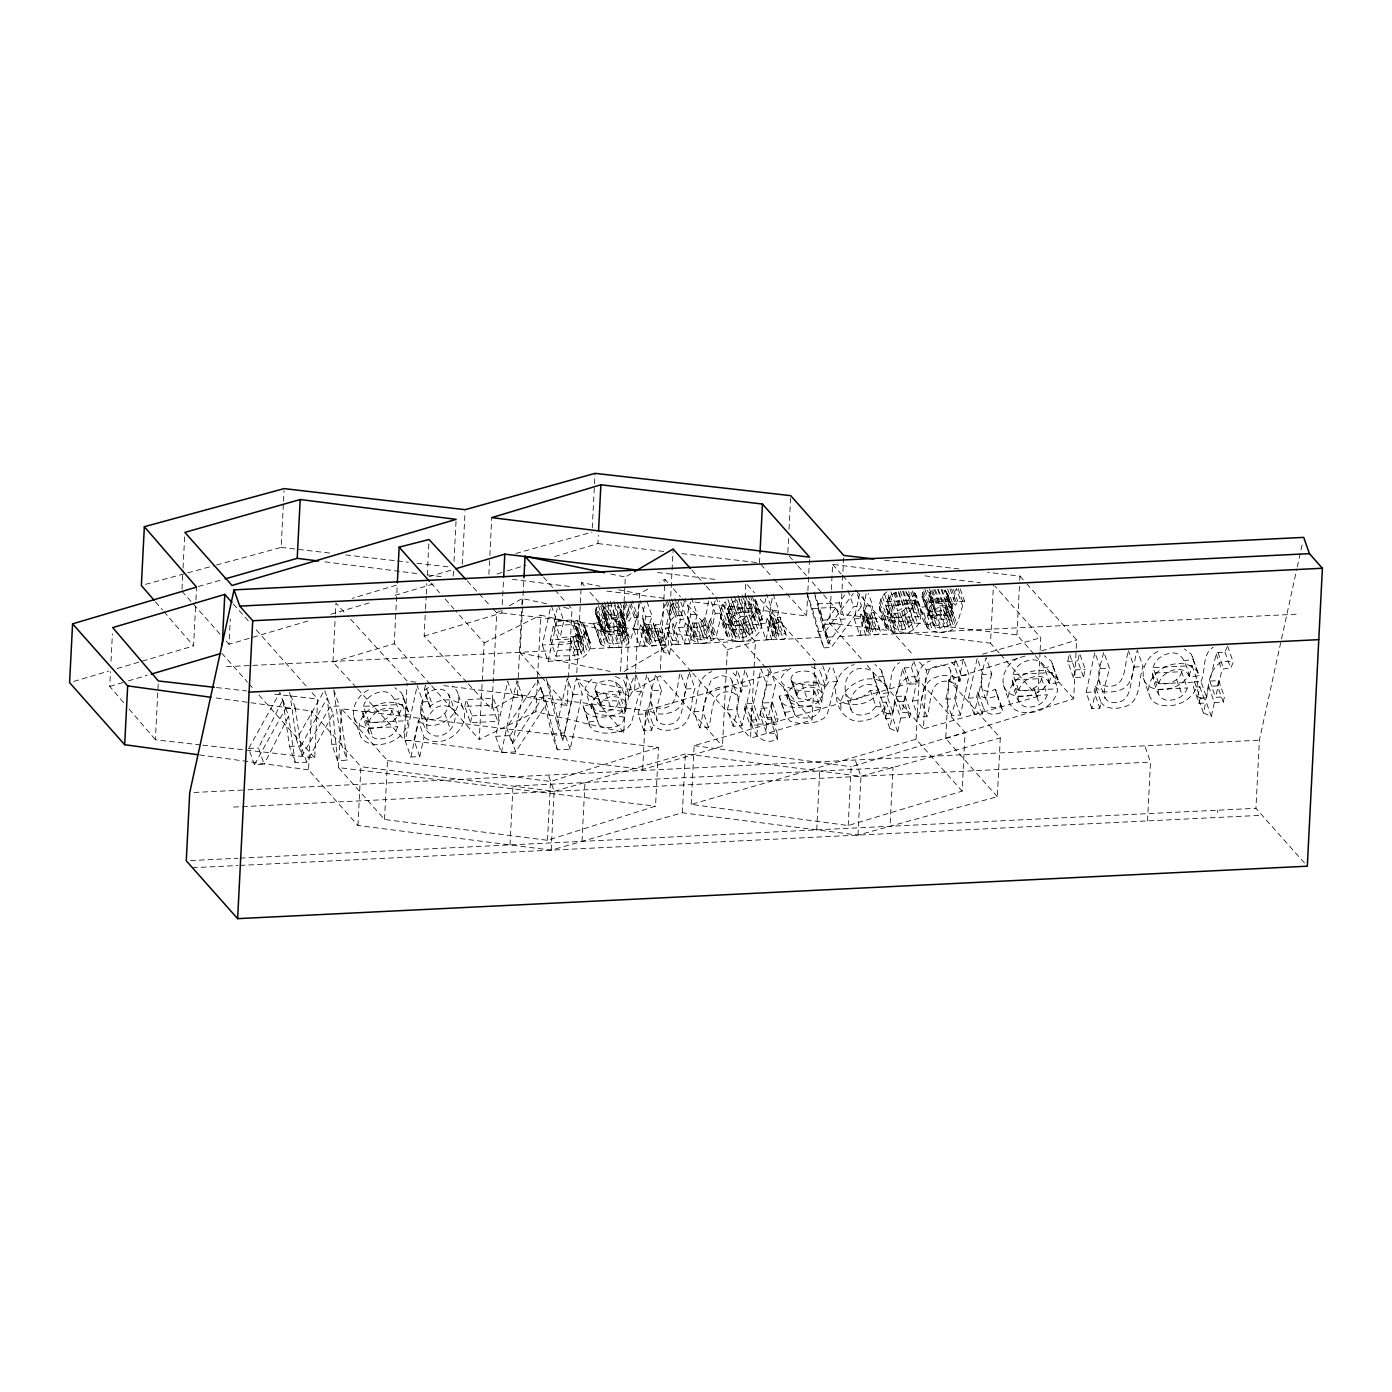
<?xml version="1.0" encoding="UTF-8"?>
<svg xmlns="http://www.w3.org/2000/svg" width="1392" height="1392" viewBox="0 0 1392 1392"><rect width="100%" height="100%" fill="white"/><g stroke="black" fill="none" stroke-linecap="round" stroke-linejoin="round"><path stroke-width="0.75" stroke-dasharray="5 3.75" d="M594.836 689.197C595.741 679.922 608.635 679.487 615.525 681.958C624.155 687.961 627.827 701.585 625.478 711.799L602.336 708.145L594.836 689.197L601.135 706.945M602.231 611.366L604.963 606.755L610.966 605.155L616.673 621.424L623.042 622.346L625.234 623.703L626.887 627.583L626.122 632.246L609.261 629.584L602.231 611.366L608.374 628.714M600.544 705.466C602.127 694.556 620.936 694.121 626.069 702.612M607.939 627.618L600.109 604.18M790.917 679.574C791.822 670.318 804.715 669.865 811.623 672.336C820.253 678.339 823.907 691.963 821.558 702.177L798.434 698.523L790.917 679.574L797.216 697.322M796.624 695.843C798.225 684.951 817.017 684.499 822.15 692.99M935.024 612.689C934.293 605.903 922.478 592.801 934.223 589.634L939.931 605.885L946.769 605.537L951.884 607.678L953.537 611.558L952.772 616.221C947.674 613.367 935.581 618.065 934.641 610.392L927.455 590.191M123.575 702.595L109.742 686.413L110.49 671.71M111.012 661.217L112.404 633.917M200.587 744.911L155.382 739.778L158.357 680.966M182.004 589.112L182.961 570.198M183.065 568.093L184.771 534.493M117.137 668.578L193.592 645.94L195.837 601.831M195.941 599.743L196.568 587.128M307.876 621.023L229.019 644.287L230.289 619.075M216.473 565.03L281.149 547.404L283.394 503.295M283.498 501.207L284.02 490.697M1025.051 656.032L948.718 679.766L1000.291 737.882L997.316 796.676L857.994 835.096L682.376 812.771L551.18 850.147L357.935 825.491L308.519 769.828L311.495 711.016L213.167 697.583M202.745 745.155L314.696 757.84L317.672 699.028L309.094 689.371M356.248 687.439L332.966 662L335.298 615.786M335.42 613.681L335.942 603.188L346.121 614.324M338.465 767.584L341.458 708.789L658.503 747.365L655.528 806.177L547.508 840.298L384.523 819.47L338.465 767.584L655.528 806.177M357.935 825.491L360.911 766.696L311.495 711.016M384.523 819.47L387.498 760.658L341.458 708.789M430.285 684.307L394.249 643.73L395.85 612.219M395.954 610.131L397.242 584.918L352.28 598.316M681.941 598.473L727.355 649.646L722.465 746.199L642.686 769.428L404.254 739.935L407.125 683.228M466.825 682.306L424.16 636.074L425.43 610.862M425.534 608.756L426.178 596.159M426.283 594.053L426.822 583.561M427.24 575.157L429.049 539.504M453.235 576.062L453.566 569.763M453.983 561.376L456.124 519.355M462.388 564.282L465.05 511.786M601.448 605.189L628.679 635.866L623.79 732.436L535.868 711.695L479.283 739.517L484.172 642.947L455.358 610.479M488.888 574.322L489.74 557.513M489.845 555.425L491.759 517.615M567.71 604.354L571.99 609.157L567.101 705.727L517.337 695.078L491.828 709.415L496.718 612.863L492.298 608.078M424.16 636.074L501.833 612.95L502.147 606.651M502.251 604.546L503.539 579.333M517.337 695.078L521.791 607.103M521.896 604.963L522.226 598.525L547.108 603.85M510.029 844.892L513.004 786.08L893.02 767.444L890.045 826.256M540.061 675.277L520.138 652.831L523.844 579.872M535.868 711.695L540.757 615.142L628.679 635.866M547.508 840.298L550.484 781.486L658.503 747.365M551.18 850.147L554.155 791.335L548.448 775.066M576.827 672.719L581.386 582.587L600.074 586.206M592.261 527.951L594.401 485.947M594.506 483.859L595.028 473.35M581.995 841.36L584.971 782.565M554.66 556.591L597.899 543.576L598.334 535.172M620.554 671.466L625.339 577.054L632.699 572.738M623.79 732.436L576.497 679.157L634.613 690.38L635.587 671.066M635.692 668.926L639.172 600.265M639.293 598.108L639.502 593.827L648.568 588.625M642.686 769.428L645.662 710.616L790.447 668.438M660.33 669.395L664.906 579.281L659.46 582.395M691.337 671.588L668.247 645.575L670.318 604.789M670.753 596.211L673.136 549.005M682.376 812.771L685.351 753.959L860.969 776.284L1000.291 737.882M691.18 804.419L694.156 745.625L919.051 680.444L965.091 732.331L962.116 791.143L848.198 825.543L691.18 804.419L916.075 739.256L962.116 791.143M765.931 667.916L742.858 641.903L745.834 583.091M814.981 663.218L812.11 719.925L750.514 738.23L755.404 641.677L719.316 601.031M759.493 562.873L760.032 552.363M787.855 552.38L788.603 537.677M789.02 529.273L790.621 497.762M694.939 602.057L806.612 615.96L807.778 592.853M807.899 590.747L809.483 559.253M816.739 829.858L819.714 771.046M861.387 658.938L829.632 623.164L831.233 591.67M831.337 589.564L832.607 564.369L888.392 571.312M1033.96 654.101L1016.943 634.926L840.785 614.237L841.951 591.13M842.073 589.025L843.656 557.531M848.198 825.543L851.173 766.731L965.091 732.331M857.994 835.096L860.969 776.284L855.262 760.032M916.075 739.256L919.051 680.444M1040.05 652.396L1037.806 696.487L923.453 728.869L926.428 670.057L919.225 661.931M997.316 796.676L945.742 738.578L948.718 679.766M999.108 652.9L990.512 643.208L993.488 584.414M1016.943 634.926L1019.605 582.413M1019.71 580.325L1019.918 576.114L987.694 572.338M1040.155 650.29L1040.798 637.693L994.932 586.015M945.742 738.578L1073.667 698.819L1076.103 650.516M1076.207 648.411L1076.642 640.007L1027.018 584.101M1147.513 820.897L1150.488 762.085L1144.781 745.816M1217.617 812.441L1217.739 810.179M1304.478 863.005L1255.932 808.317L1259.395 740.196L1296.787 569.084M606.251 633.952L601.553 630.454L595.846 614.185L595.428 610.34L596.994 606.982L606.251 633.952L625.286 636.109C624.503 644.044 614.116 644.896 608.095 642.878L600.126 622.45L593.671 623.425L601.118 644.548L606.181 647.21L614.603 647.802L653.335 645.905L660.33 643.991L653.387 623.268C640.198 630.089 641.381 611.036 645.697 604.058M601.553 630.454C599.273 616.778 620.849 614.394 629.08 621.197L631.15 617.543L637.901 617.213L632.177 600.944M935.198 618.5L929.317 615.943C929.247 607.469 916.806 597.238 925.001 589.495L935.198 618.5L951.919 620.084C951.154 628.018 940.766 628.871 934.745 626.852L922.061 594.314M745.607 703.83L751.315 720.082L759.127 719.699L753.42 703.447L745.607 703.83L744.459 709.085L752.272 708.702C746.982 724.449 757.892 748.27 777.328 739.309L777.293 733.48L766.574 733.062L760.032 714.983L761.076 708.284L771.255 707.78L776.98 724.031L766.783 724.536L761.076 708.284M550.188 609.157L542.323 645.122C555.669 643.313 582.604 648.759 585.284 629.08C583.178 615.194 563.464 621.772 554.503 620.919L557.183 608.669M542.323 645.122L548.048 661.374L575.957 659.634L582.865 657.442L587.929 653.353L590.991 645.331L584.971 626.835M626.122 632.246L620.414 615.977L620.849 609.278L617.335 606.077L623.042 622.346M952.772 616.221L947.065 599.952L947.5 593.27L943.967 590.069L949.675 606.32M659.095 639.52C643.783 646.688 648.602 623.338 652.239 616.499L646.532 600.248M727.094 636.057C722.848 625.6 715.436 611.523 725.284 601.762L731.009 618.031C709.085 645.244 759.736 650.255 761.615 624.295L755.908 608.026L727.494 609.435L733.201 625.687L761.615 624.295M769.602 614.986L773.047 618.205L779.972 617.056L785.697 633.308L780.721 634.613L775.936 632.734L769.602 614.986L772.282 597.847M775.936 632.734L775.118 628.523L778.824 610.288L773.117 594.036M863.475 610.375L866.938 613.611L873.845 612.445L879.57 628.714L874.594 630.002L869.809 628.14L863.475 610.375L866.172 593.236M869.809 628.14L868.991 623.929L872.714 605.694L868.417 593.497M886.286 628.262C880.631 617.335 874.42 600.387 887.104 591.687L892.811 607.939C864.641 633.865 917.606 645.54 920.808 616.482L915.101 600.23L886.687 601.622L892.394 617.874L920.808 616.482M420.923 705.5C420.332 716.445 423.551 736.49 437.61 736.072A12.371 8.596 -19.3 0 0 445.753 733.601C452.661 729.634 455.81 721.16 455.219 713.487C451.687 704.822 451.147 688.222 438.202 689.214A12.632 8.752 -19.3 0 0 428.51 692.607L422.907 699.289L420.923 705.5L426.631 721.769L427.031 730.661M708.667 601.083C706.544 608.635 707.345 623.094 696.017 623.042C683.107 624.382 688.57 608.635 690.606 602.005M353.742 717.019L360.789 736.803L363.086 739.726A23.159 16.06 -19.3 0 0 374.396 744.337C389.395 746.112 406.203 736.542 408.134 720.673L369.176 722.57L363.451 706.318L402.427 704.404C400.496 720.273 383.687 729.843 368.689 728.068A23.159 16.06 -19.3 0 1 357.379 723.457C347.461 711.643 357.866 692.868 371.281 688.883M600.874 625.025L602.388 626.609C608.408 628.627 618.796 627.792 619.579 619.84C611.993 617.422 601.327 621.302 595.846 614.185M591.913 679.366C570.268 697.844 606.39 701.429 618.605 700.837C617.543 711.712 603.293 712.878 595.045 710.111L591.931 704.404L583.074 705.744L589.512 725.754L593.966 730.817L603.397 733.097L609.661 733.132L620.797 731.409L627.601 728.068L631.376 723.335L638.319 696.07L641.608 691.18L635.9 674.911C625.965 685.56 632.716 705.866 619.005 713.609C608.252 717.332 590.921 720.795 583.805 709.502M618.605 700.837L624.312 717.089C623.251 727.981 609 729.147 600.752 726.38L598.664 724.188L592.957 707.919M720.412 617.23C727.372 633.116 754.882 624.086 755.908 608.026M790.865 668.212C763.86 685.717 799.652 692.659 814.685 691.215C813.624 702.107 799.391 703.256 791.126 700.489L788.029 694.799L779.172 696.122L785.593 716.149L790.064 721.195L799.495 723.475L805.759 723.527L816.878 721.787L823.699 718.463L827.457 713.713L834.417 686.465L837.706 681.558L831.981 665.289M814.685 691.215L820.41 707.484C819.331 718.359 805.098 719.525 796.833 716.758L794.762 714.566L789.038 698.314M879.605 609.418C886.565 625.304 914.074 616.291 915.101 600.23M1296.196 614.22L945.707 631.342C928.638 636.144 921.939 622.972 920.303 607.399L926.759 606.425L929.038 610.601C935.059 612.602 945.429 611.767 946.212 603.832L929.491 602.231L923.609 599.691M1003.354 685.16L1010.401 704.944L1012.697 707.867A23.159 16.06 -19.3 0 0 1024.007 712.478C1039.024 714.253 1055.815 704.665 1057.746 688.796L1018.787 690.71L1013.08 674.459L1052.039 672.545C1050.107 688.414 1033.299 697.984 1018.3 696.209A23.159 16.06 -19.3 0 1 1006.99 691.598C997.751 680.845 1006.155 663.566 1017.813 658.294M1143.424 678.287L1150.453 698.071L1152.75 700.994A23.159 16.06 -19.3 0 0 1164.077 705.605C1179.076 707.38 1195.867 697.81 1197.799 681.941L1158.84 683.837L1153.133 667.586L1192.091 665.672C1190.16 681.541 1173.369 691.111 1158.353 689.336A23.159 16.06 -19.3 0 1 1147.043 684.725C1137.821 673.972 1146.208 656.693 1157.866 651.421M419.74 756.587L414.033 740.318L418.331 720.656L424.038 736.925L419.74 756.587L410.884 757.022L405.176 740.753L416.765 687.752M430.058 706.492L424.351 690.241L425.447 685.229L431.155 701.498L430.058 706.492C437.245 699.741 448.833 697.705 457.62 702.421A24.847 17.226 -19.3 0 1 464.075 711.225C468.269 731.74 440.429 750.793 424.038 736.925M410.884 757.022L422.942 701.899L417.235 685.63M464.771 706.405L466.25 699.602L493.464 698.262L499.171 714.531L497.675 721.334L470.479 722.674L464.771 706.405L491.968 705.065L497.675 721.334M470.479 722.674L471.958 715.871L466.25 699.602M491.968 705.065L493.464 698.262M515.719 751.889L510.011 735.62L540.844 687.422L546.551 703.691L515.719 751.889L501.364 752.585L495.656 736.316L507.697 681.193L513.404 697.462L522.609 697.009L512.343 743.937L506.636 727.668L537.764 679.731L543.472 695.983L512.343 743.937M501.364 752.585L516.902 680.74L522.609 697.009M550.327 640.024L553.459 625.669C560.68 627.131 572.808 621.041 577.837 628.662L583.579 647.976C579.768 659.095 564.682 654.536 556.034 656.293L550.327 640.024C558.975 638.267 574.061 642.843 577.871 631.707M548.048 661.374L556.817 621.18L551.11 604.928M556.034 656.293L559.184 641.921L553.459 625.669M590.695 643.104C585.545 631.864 569.38 638.302 560.21 637.188L563.777 620.849L558.07 604.58M557.235 724.414L567.327 678.269L573.034 694.538L562.942 740.666L557.235 724.414L546.865 681.349M570.181 749.209L564.473 732.94L576.514 677.817L582.239 694.086L570.181 749.209L557.339 749.836L551.632 733.584L540.844 687.422M645.227 645.662L639.52 629.393L640.494 624.973L646.201 641.242L645.227 645.662L639.415 645.94L633.708 629.671L639.172 604.72M625.478 711.799L619.753 695.53L620.362 686.343M639.415 645.94L645.784 616.83L640.076 600.561M671.57 644.357L678.061 644.044L672.353 627.775L665.846 628.105L671.57 644.357L669.343 654.536L663.566 651.891L665.15 644.67L660.4 644.914L654.692 628.645L655.528 624.817L660.278 624.573L665.985 640.842L661.252 641.068L655.528 624.817M643.8 730.574L638.093 714.305L646.828 674.372L652.535 690.641L643.8 730.574L651.769 730.174L653.022 724.501L647.297 708.232L646.062 713.922L651.769 730.174M663.566 651.891L657.859 635.622L659.425 628.418L654.692 628.645M660.278 624.573L664.941 604.145L670.648 620.397L665.985 640.842M660.4 644.914L661.252 641.068M669.343 654.536L663.636 638.267L665.846 628.105M672.406 640.529L666.698 624.26L671.344 604.511L677.747 603.084L679.627 598.682L685.334 614.933L683.455 619.336L678.374 619.753L676.129 623.494L672.406 640.529L678.896 640.198L678.061 644.044M672.353 627.775L673.189 623.947L666.698 624.26M661.391 690.206C659.912 699.985 647.35 725.754 667.621 724.501C685.299 724.031 681.732 700.193 686.134 688.988L680.427 672.736C676.025 683.924 679.592 707.762 661.913 708.232C641.625 709.485 654.205 683.716 655.684 673.937L661.391 690.206L652.535 690.641M690.171 643.452L684.464 627.183L685.369 623.042L691.076 639.311L690.171 643.452L684.377 643.73L678.652 627.479L684.116 602.51M684.377 643.73L690.728 614.62L685.021 598.351M691.476 598.038L697.183 614.307C696.104 621.424 686.952 640.216 701.725 639.311C714.618 638.963 712.025 621.58 715.227 613.42L709.52 597.151M688.831 674.337C684.255 686.621 687.283 707.397 671.466 712.286C663.566 714.74 652.9 715.575 647.297 708.232M689.284 672.301L694.991 688.553C689.945 701.307 693.634 723.266 677.173 728.538C669.274 731.009 658.607 731.827 653.022 724.501M715.105 600.822C712.356 609.226 713.696 622.868 702.995 626C697.235 627.792 689.458 628.401 685.369 623.042M741.988 725.754L736.281 709.485L745.016 669.552L750.723 685.821L741.988 725.754L733.149 726.189C734.993 716.358 746.704 690.71 726.92 691.859C709.381 692.468 713.139 716.167 708.493 727.39L699.637 727.825L693.929 711.573C698.923 698.819 695.321 676.895 711.782 671.64M715.975 596.837L721.682 613.106L716.375 635.813L713.557 639.554L705.518 643.121L671.466 644.809M708.493 727.39L702.786 711.138L707.623 688.988L711.556 679.366L721.213 675.607L728.347 676.79L730.922 678.496L738.073 697.061M699.637 727.825C704.63 715.088 701.046 693.164 717.489 687.892C725.371 685.247 735.968 684.742 741.518 692.085L742.806 686.204L737.099 669.952L735.811 675.816L741.518 692.085M733.149 726.189L727.424 709.92L732.105 688.535L732.366 680.792M771.829 639.45L766.105 623.181L767.079 618.761L772.786 635.03L771.829 639.45L766.018 639.728L760.293 623.459L765.757 598.508M766.018 639.728L772.369 610.618L766.661 594.349M753.42 703.447L761.006 668.769L766.714 685.038L759.127 719.699M756.691 735.15L757.979 724.971L750.166 725.354L751.315 720.082M767.932 719.281L762.224 703.012L769.811 668.351L775.518 684.603L767.932 719.281L778.128 718.777L776.98 724.031M766.783 724.536L765.739 731.235L766.574 733.062M771.255 707.78L772.421 702.508L762.224 703.012M821.558 702.177L815.851 685.908L816.443 676.738M865.702 634.839L859.995 618.57L860.952 614.168L866.659 630.419L865.702 634.839L859.891 635.117L854.183 618.866L859.63 593.897M859.891 635.117L866.242 606.007L861.961 593.81M900.694 717.976L909.602 717.541L903.895 701.272L894.986 701.707L900.694 717.976L897.649 731.914L889.732 728.294L891.889 718.394L885.399 718.724L879.692 702.455L880.84 697.201L887.33 696.87L893.038 713.139L886.547 713.452L878.717 690.902L870.331 690.31C836.992 723.683 836.209 656.067 871.027 670.405L873.202 673.38L879.518 693.982L888.409 692.677L881.501 670.405L875.011 664.454M889.732 728.294L884.024 712.025L886.182 702.142L879.692 702.455M887.33 696.87C892.342 686.517 888.113 669.152 899.597 662.609M885.399 718.724L886.547 713.452M897.649 731.914L891.941 715.662L894.986 701.707M909.602 717.541L910.751 712.269L901.842 712.704L896.135 696.452L902.521 669.343L904.33 667.951L911.29 667.394L913.239 662.853M893.038 713.139C894.586 697.897 897.596 671.536 919.59 677.608L917.015 683.663L910.037 684.22L908.228 685.612L901.842 712.704M903.895 701.272L905.044 696L896.135 696.452M960.428 715.036L954.703 698.784L963.438 658.851L969.145 675.103L960.428 715.036L951.571 715.471C953.416 705.64 965.126 679.992 945.342 681.14C927.803 681.749 931.561 705.448 926.915 716.689L918.059 717.124L912.352 700.855C917.345 688.118 913.761 666.176 930.204 660.922M926.915 716.689L921.208 700.42L926.045 678.269L929.978 668.665L939.635 664.889L946.769 666.072L949.344 667.777L956.495 686.343M918.059 717.124C923.053 704.369 919.468 682.445 935.911 677.191C943.793 674.528 954.39 674.024 959.941 681.367L961.228 675.503L955.521 659.234L954.233 665.098L959.941 681.367M951.571 715.471L945.847 699.219L950.527 677.817L950.788 670.091M974.191 714.357L968.484 698.105L977.219 658.172L982.926 674.441L974.191 714.357L982.16 713.974L983.483 707.919L977.776 691.65L976.453 697.705L982.16 713.974M991.783 674.006C988.964 683.542 978.385 715.766 1001.179 705.57L995.471 689.301C972.677 699.497 983.257 667.29 986.075 657.737L991.783 674.006L982.926 674.441M1073.423 677.626L1067.716 661.357L1069.404 653.648L1075.111 669.917L1073.423 677.626L1083.515 677.121L1085.203 669.413L1079.496 653.161L1077.808 660.869L1083.515 677.121M1091.867 708.598L1086.16 692.329L1094.878 652.396L1100.602 668.665L1091.867 708.598L1099.837 708.197L1101.072 702.525L1095.365 686.256L1094.129 691.946L1099.837 708.197M1128.042 652.778C1124.214 663.636 1126.876 685.995 1109.963 686.256C1089.692 687.509 1102.273 661.739 1103.734 651.961L1109.459 668.23C1107.98 678.008 1095.4 703.778 1115.688 702.508C1133.366 702.038 1129.799 678.2 1134.202 667.012L1128.494 650.743M1095.365 686.256C1100.968 693.599 1111.634 692.764 1119.533 690.31C1135.994 685.038 1132.305 663.062 1137.334 650.308L1143.058 666.577C1138.012 679.331 1141.701 701.29 1125.241 706.562C1117.341 709.033 1106.675 709.85 1101.072 702.525M1214.363 702.577L1223.272 702.142L1217.565 685.891L1208.656 686.326L1214.363 702.577L1211.318 716.532L1203.401 712.913L1205.559 703.012L1199.069 703.343L1193.362 687.074L1194.51 681.802L1201 681.488L1206.707 697.757L1200.217 698.071L1194.51 681.802M1203.401 712.913L1197.694 696.644L1199.852 686.761L1193.362 687.074M1201 681.488C1205.994 671.135 1201.783 653.753 1213.25 647.228M1199.069 703.343L1200.217 698.071M1211.318 716.532L1205.611 700.28L1208.656 686.326M1223.272 702.142L1224.421 696.887L1215.512 697.322L1209.805 681.053L1216.19 653.962L1218 652.57L1224.96 652.013L1226.909 647.471M1206.707 697.757C1208.239 682.515 1211.266 656.154 1233.26 662.227L1230.667 668.264L1223.707 668.839L1221.898 670.231L1215.512 697.322M1217.565 685.891L1218.713 680.618L1209.805 681.053M1297.257 566.962L1302.338 543.733M629.323 606.268C626.035 614.377 627.879 627.809 617.004 630.28C609.731 631.655 598.595 633.865 594.193 626.174M637.901 617.213C630.506 626.504 635.5 646.758 619.075 647.367L613.35 631.115M960.254 588.99L964.534 601.187C957.835 614.899 959.68 636.649 936.955 631.759M920.843 610.148C925.228 617.839 936.381 615.647 943.654 614.255C955.103 611.506 952.615 596.924 956.426 588.503L962.133 604.754M426.631 721.769L428.614 715.558L434.234 708.859A12.632 8.752 -19.3 0 1 443.909 705.483L451.252 707.275L454.488 710.912M964.534 601.187L957.8 601.518L955.712 605.172C947.621 597.429 922.67 602.092 929.317 615.943M363.451 706.318C365.365 699.097 371.768 693.651 379.024 692.346C393.623 687.996 397.085 705.587 399.904 715.749L409.248 714.444L401.644 692.885L394.789 687.735M369.176 722.57C371.525 709.555 394.354 701.377 399.904 715.749M727.494 609.435L729.478 605.137L734.593 600.7L740.3 616.969L735.202 621.406L733.201 625.687M886.687 601.622L890.114 595.585L898.049 591.426L903.756 607.695L911.83 608.548L914.822 612.898L921.626 611.941C918.598 599.552 900.815 602.318 892.811 607.939M892.394 617.874L895.822 611.836L903.756 607.695M1013.08 674.459C1014.994 667.238 1021.38 661.792 1028.653 660.469C1043.252 656.137 1046.714 673.728 1049.533 683.89L1058.86 682.567L1051.256 661.026L1044.4 655.858M1018.787 690.71C1021.136 677.695 1043.965 669.517 1049.533 683.89M1153.133 667.586C1155.047 660.365 1161.433 654.919 1168.706 653.614C1183.304 649.264 1186.767 666.855 1189.586 677.017L1198.93 675.712L1191.308 654.153L1184.47 649.003M1158.84 683.837C1161.189 670.822 1184.035 662.644 1189.586 677.017M306.692 762.137L300.985 745.868L327.294 697.67L331.835 744.355L337.543 760.624L347.13 760.154L339.404 706.005L330.2 706.44L302.151 755.769L296.444 739.517L324.493 690.188L333.001 713.939L306.692 762.137L295.191 762.694L289.484 746.443L282.872 699.845L258.477 747.956L264.184 764.225L254.405 764.695L248.698 748.444L279.879 692.381L285.586 708.632L254.405 764.695M641.608 691.18L632.368 691.633L629.515 696.644L623.807 680.375L625.025 677.713M837.706 681.558L828.449 682.01L825.595 687.022L819.888 670.753L821.106 668.09M391.9 710.425C389.673 723.91 362.129 728.642 362.738 711.851L391.9 710.425L397.625 726.694C395.432 733.967 388.194 738.613 380.799 738.856C367.819 740.718 366.113 725.249 363.086 716.497M727.216 616.847C731.722 625.252 746.199 620.902 748.235 612.428L726.972 613.472C729.373 621.702 729.478 638.336 741.675 637.553C747.069 637.379 752.359 633.986 753.942 628.679L748.235 612.428M886.408 609.035C890.915 617.439 905.392 613.089 907.427 604.615L886.165 605.659C888.74 613.82 888.67 630.68 900.868 629.758C906.279 629.567 911.551 626.191 913.135 620.884L907.427 604.615M1041.529 678.565C1039.285 692.05 1011.74 696.783 1012.349 679.992L1041.529 678.565L1047.236 694.817C1045.044 702.107 1037.806 706.753 1030.411 706.997C1017.448 708.859 1015.725 693.39 1012.697 684.62M1181.582 671.692C1179.337 685.177 1151.793 689.91 1152.402 673.119L1181.582 671.692L1187.289 687.961C1185.097 695.234 1177.858 699.88 1170.463 700.124C1157.5 701.986 1155.778 686.517 1152.75 677.765M282.872 699.845L288.579 716.114L264.184 764.225M607.991 626.4L610.67 623.024L616.673 621.424M934.641 610.392L939.931 605.885M670.648 620.397L674.911 615.856L685.334 614.933M830.084 667.708C822.742 679.366 828.031 701.324 811.171 705.518C801.2 707.414 785.923 710.442 779.885 699.88M878.717 690.902C872.61 703.691 855.593 707.119 843.152 702.751C826.796 693.494 838.715 668.125 854.201 664.645M822.585 627.2L836.053 607.277L841.76 623.529L828.292 643.452L822.585 627.2L818.235 608.147L836.053 607.277M421.324 714.392L424.56 718.028L431.903 719.803A12.371 8.596 -19.3 0 0 440.046 717.332C447.493 712.913 451.286 702.89 448.763 694.66M870.331 690.31L876.038 706.562L870.348 712.843L862.361 715.244L856.498 714.618L852.287 712.112L845.205 693.825M815.086 595.985L817.174 603.919L839.15 602.84L844.648 595.045M817.174 603.919L822.881 620.171L844.857 619.092L853.661 606.634L861.578 606.233L855.871 589.982M807.865 596.507L818.078 631.585L825.56 631.22L853.348 593.41M818.078 631.585L823.786 647.854L831.285 647.489L861.578 606.233M731.009 618.031C738.578 610.235 758.744 606.39 762.433 619.753L755.612 620.71L748.774 601.831L744.389 599.152L750.097 615.421L754.481 618.1M424.351 690.241L431.572 685.508M624.121 671.449L668.247 645.575M634.613 690.38L659.999 675.833L722.465 746.199M496.718 612.863L500.354 610.81M509.472 605.694L522.226 598.525M484.172 642.947L540.757 615.142M740.3 616.969L750.097 615.421M640.494 624.973L643.696 628.853L647.628 629.636L654.605 627.722L653.387 623.268M767.079 618.761L770.298 622.659L774.213 623.442L781.208 621.528L779.972 617.056M737.325 641.555L783.313 639.137L786.915 637.78L785.697 633.308M860.952 614.168L864.171 618.048L868.086 618.831L875.081 616.917L873.845 612.445M839.306 636.562L877.186 634.543L880.788 633.186L879.57 628.714M995.471 689.301L997.142 695.426C990.86 698.836 980.786 699.915 977.776 691.65M1001.179 705.57L1002.866 711.695C996.568 715.088 986.493 716.167 983.483 707.919M1041.564 650.917L1076.642 640.007M497.014 573.939L505.261 571.468M507.314 570.842L525.845 565.274M332.966 662L394.249 643.73M73.741 681.419L108.872 671.031M429.188 576.653L451.669 569.954M109.742 686.413L126.341 681.506M128.412 680.879L147.1 675.346M330.704 614.29L372.203 602.04M395.032 595.306L436.531 583.074M198.377 586.502L223.085 579.455M727.355 649.646L755.404 641.677M685.351 753.959L554.155 791.335L360.911 766.696M926.428 670.057L963.856 659.46M982.578 654.17L1040.798 637.693M515.771 553.494L592.052 532.162M145.534 584.362L214.385 565.604M606.581 641.277L605.833 638.719L599.378 639.676L599.9 642.425M933.232 625.252L932.483 622.694L926.011 623.668L926.55 626.4M583.074 705.744L588.781 721.996L597.638 720.673L598.664 724.188M779.172 696.122L784.879 712.373L793.736 711.051L794.762 714.566M873.202 673.38L873.811 677.713L882.702 676.425L888.409 692.677M748.774 601.831L749.905 604.441L756.726 603.484L754.064 598.108L759.771 614.359M906.122 592.279L909.098 596.646L915.919 595.689L914.527 591.826L921.626 611.941M394.197 699.497L403.541 698.175L409.248 714.444M1043.809 667.621L1053.152 666.316L1058.86 682.567M1183.879 660.748L1193.205 659.443L1198.93 675.712M777.328 739.309L771.62 723.04C765.078 723.736 754.481 726.659 750.967 718.881M777.293 733.48L771.586 717.211L762.92 717.68L760.032 714.983M590.347 648.829L610.044 647.785L602.388 626.609M556.817 621.18L563.777 620.849M645.784 616.83L652.239 616.499M690.728 614.62L697.183 614.307M715.227 613.42L721.682 613.106M772.369 610.618L778.824 610.288M806.664 592.383L812.371 608.652L819.766 608.287L822.881 620.171M866.242 606.007L872.714 605.694M633.708 629.671L639.52 629.393M678.652 627.479L684.464 627.183M760.293 623.459L766.105 623.181M854.183 618.866L859.995 618.57M818.235 608.147L823.942 624.416L841.76 623.529M753.942 628.679L732.679 629.723L732.923 633.099M913.135 620.884L891.872 621.928L892.811 626.678M559.184 641.921C566.387 643.4 578.515 637.292 583.544 644.914L583.579 647.976M772.786 635.03L777.815 639.554L820.758 637.466M226.513 666.681L550.362 650.795M557.305 650.447L583.109 649.194M611.662 647.785L617.978 647.471M651.491 645.784L665.045 645.122M699.55 643.435L705.17 643.156M827.387 637.136L832.573 636.875M896.622 633.743L936.677 631.759L929.038 610.601M1067.716 661.357L1077.808 660.869M285.586 708.632L295.33 708.163L302.151 755.769M422.942 701.899L431.155 701.498M543.472 695.983L552.067 695.565L562.942 740.666M573.034 694.538L582.239 694.086M686.134 688.988L694.991 688.553M742.806 686.204L750.723 685.821M766.714 685.038L775.518 684.603M961.228 675.503L969.145 675.103M1075.111 669.917L1085.203 669.413M1100.602 668.665L1109.459 668.23M1134.202 667.012L1143.058 666.577M471.958 715.871L499.171 714.531M638.093 714.305L646.062 713.922M693.929 711.573L702.786 711.138M727.424 709.92L736.281 709.485M912.352 700.855L921.208 700.42M945.847 699.219L954.703 698.784M968.484 698.105L976.453 697.705M1086.16 692.329L1094.129 691.946M362.738 711.851L368.445 728.12L397.625 726.694M1012.349 679.992L1018.057 696.261L1047.236 694.817M1152.402 673.119L1158.109 689.388L1187.289 687.961M248.698 748.444L258.477 747.956M289.484 746.443L300.985 745.868M331.835 744.355L341.423 743.885L347.13 760.154M405.176 740.753L414.033 740.318M495.656 736.316L510.011 735.62M551.632 733.584L564.473 732.94M194.027 792.466L245.897 789.908M248.054 789.803L1259.395 740.196M233.63 807.064L1150.488 762.085M190.582 860.569L238.067 858.238M240.224 858.133L1255.932 808.317M192.444 867.738L237.823 865.511M239.981 865.406L1262.126 815.277M866.659 630.419L871.688 634.961L896.204 633.743L886.165 605.659M876.038 706.562L884.425 707.171C880.945 714.775 872.958 719.264 864.902 720.412C848.807 724.762 837.201 711.277 836.209 695.878M928.882 595.341L931.509 597.899L947.065 599.952M602.666 612.445L604.859 613.924L620.414 615.977M791.509 681.053L794.519 683.089L815.851 685.908M595.411 690.676L598.421 692.711L619.753 695.53M216.491 687.561L246.628 690.971M274.624 694.156L317.672 699.028M884.581 560.228L959.767 569.05M281.149 547.404L332.879 553.424M345.808 554.938L395.363 560.715M397.52 560.959L408.308 562.211M416.921 563.221L449.251 566.979M597.899 543.576L664.697 551.563M681.923 553.616L757.335 562.612M657.598 572.495L715.714 579.472M501.833 612.95L742.858 641.903M512.413 579.368L570.389 586.571M606.895 591.113L667.029 598.595M415.825 682.184L407.23 681.123L347.582 615.908M443.752 685.647L645.662 710.616M924.845 575.853L980.629 582.796M829.632 623.164L990.512 643.208M324.98 561.863L418.957 573.817M427.501 574.913L444.587 577.088M387.498 760.658L550.484 781.486M694.156 745.625L851.173 766.731M199.491 754.916L308.519 769.828M820.41 707.484L797.477 705.292L791.578 703.378L787.855 699.724L782.147 683.455M624.312 717.089L601.379 714.914L595.498 713L591.774 709.328L586.067 693.077M618.744 589.808L639.502 593.827M610.705 574.026L625.339 577.054M520.138 652.831L609.992 671.449M563.69 607.399L571.99 609.157M691.076 639.311L698.488 643.4L692.781 627.131M646.201 641.242L651.23 645.766L645.523 629.497M811.414 666.716L819.888 670.753M615.316 676.338L623.807 680.375M1197.694 696.644L1205.611 700.28M884.024 712.025L891.941 715.662M657.859 635.622L663.636 638.267M825.595 687.022C814.32 677.695 784.723 680.966 787.855 699.724M629.515 696.644C618.239 687.317 588.642 690.589 591.774 709.328M418.331 720.656C434.722 734.524 462.562 715.471 458.368 694.973A24.847 17.226 -19.3 0 0 451.913 686.169M951.554 662.296L954.233 665.098M733.132 673.015L735.811 675.816M467.294 580.969L477.595 592.122M479.057 593.723L490.837 606.477M468.286 683.907L491.828 709.415M357.692 689.04L404.254 739.935M1019.918 576.114L1025.591 582.517M1035.37 655.684L1073.667 698.819M1000.552 654.518L1037.806 696.487M832.607 564.369L841.273 574.113M842.717 575.749L854.27 588.746M855.715 590.382L913.448 655.423M789.177 556.087L796.346 564.16M797.773 565.778L806.386 575.47M812.11 581.926L822.15 593.236M823.594 594.854L840.785 614.237M867.164 665.446L923.453 728.869M760.919 564.473L772.351 577.349M773.778 578.95L785.192 591.826M786.619 593.427L806.612 615.96M747.278 584.727L754.499 592.853M760.258 599.36L815.086 661.113M691.894 570.146L704.891 584.779M706.336 586.397L713.557 594.523M767.375 669.535L812.11 719.925M664.906 579.281L667.742 582.482M673.415 588.868L680.514 596.872M692.781 673.206L750.514 738.23M581.386 582.587L584.257 585.823M589.982 592.279L600.022 603.571M543.524 577.106L553.494 588.329M554.921 589.93L566.3 602.753M541.488 676.877L567.101 705.727M430.859 582.883L439.507 592.627M445.266 599.117L453.914 608.861M431.729 685.943L479.283 739.517M233.369 604.058L249.081 621.772M256.232 629.81L307.667 687.77M181.9 591.2L220.441 634.63M226.165 641.068L229.019 644.287M221.815 653.213L247.532 682.184M248.959 683.803L253.257 688.622M258.964 695.06L314.696 757.84M155.486 601.849L162.533 610.009M163.943 611.645L193.592 645.94M129.108 709.05L155.382 739.778M878.909 689.632L876.734 686.674C862.396 678.461 845.831 695.548 850.912 710.094M887.209 686.674C871.81 666.942 833.721 687.787 841.916 712.147M1198.234 672.875C1184.644 651.891 1143.702 669.378 1149.131 694.556M1058.181 679.748C1044.592 658.764 1003.632 676.251 1009.078 701.429M408.569 711.608C394.98 690.623 354.02 708.11 359.449 733.288M1227.553 645.958L1233.26 662.227M1224.96 652.013L1230.667 668.264M1218 652.57L1223.707 668.839M1216.19 653.962L1221.898 670.231M1218.713 680.618L1224.421 696.887M1199.852 686.761L1205.559 703.012M1192.091 665.672L1197.799 681.941M1176.588 679.418L1182.295 695.669M1098.601 680.166L1105.091 698.662M1052.039 672.545L1057.746 688.796M1033.873 688.1L1039.58 704.369M997.142 695.426L1002.866 711.695M958.148 588.712L963.142 602.945M953.503 589.321L957.8 601.518M951.606 588.99L956.6 603.223M950.005 588.903L955.712 605.172M947.639 589.129L952.633 603.362M981.256 686.465L986.963 702.734M947.5 593.27L953.207 609.522M947.813 595.289L953.537 611.558M946.16 591.409L951.884 607.678M945.255 590.017L949.535 602.214M951.362 608.374L957.07 624.643M947.447 598.142L953.172 614.411M950.162 610.27L955.869 626.522M941.966 589.477L946.247 601.675M941.062 589.286L951.919 620.084M948.613 611.836L954.32 628.088M945.968 605.12L951.676 621.371M942.889 599.152L948.596 615.421M944.942 607.712L950.666 623.964M938.33 589.408L942.628 601.605M946.508 613.141L952.215 629.393M937.599 589.147L943.324 605.398M941.688 603.136L947.395 619.405M943.219 609.452L948.926 625.721M935.354 589.703L939.635 601.901M943.654 614.255L949.361 630.524M936.92 598.612L942.628 614.881M932.657 590.278L936.938 602.475M939.861 610.862L945.568 627.113M931.596 590.73L937.303 606.999M940 615.09L945.707 631.342M929.56 589.077L934.554 603.31M929.804 592.296L935.511 608.548M931.509 597.899L937.216 614.168M935.494 611.488L941.201 627.74M930.187 597.29L935.894 613.559M935.528 615.525L941.236 631.794M931.596 611.366L937.303 627.635M923.644 590.956L932.901 617.926M922.652 592.574L928.36 608.826M925.21 600.839L930.917 617.108M926.759 606.425L932.483 622.694M921.939 596.35L928.203 614.429M927.107 614.916L932.814 631.185M924.097 613.837L929.804 630.089M915.414 593.618L927.751 628.523M913.97 592.331L918.964 606.564M912.299 591.061L917.293 605.294M914.84 601.535L920.564 617.804M910.96 592.122L915.24 604.319M913.796 604.963L919.503 621.215M908.558 591.478L912.839 603.676M909.098 596.646L914.822 612.898M907.967 594.019L913.674 610.288M912.23 608.008L917.954 624.26M905.774 591.165L911.83 608.548M903.582 591.356L909.289 607.608M910.159 610.67L915.866 626.939M902.642 591.165L906.923 603.362M900.363 591.148L906.07 607.417M905.896 607.869L913.274 629.219M898.623 591.6L902.903 603.797M903.791 610.253L909.498 626.504M904.591 614.829L910.298 631.098M895.856 592L901.564 608.269M901.859 611.575L907.567 627.844M894.934 592.522L899.215 604.72M893.786 592.905L899.493 609.157M901.372 616.221L907.079 632.473M899.771 612.55L905.496 628.819M890.863 591.861L897.562 610.357M897.544 613.193L903.251 629.462M913.883 661.357L919.59 677.608M897.91 617.126L903.617 633.377M890.114 595.585L895.822 611.836M895.16 613.489L900.868 629.758M888.688 597.325L894.395 613.594M894.203 617.543L899.911 633.812M887.539 599.343L893.246 615.612M911.29 667.394L917.015 683.663M884.494 593.949L890.201 610.218M891.193 613.124L896.9 629.375M889.575 612.497L895.282 628.766M882.406 596.594L888.113 612.845M887.278 616.882L892.985 633.151M880.84 599.587L886.547 615.856M904.33 667.951L910.037 684.22M884.529 615.769L890.236 632.038M879.796 602.962L885.503 619.214M902.521 669.343L908.228 685.612M879.344 606.407L887.957 630.385M905.044 696L910.751 712.269M875.081 616.917L880.788 633.186M871.305 613.367L877.03 629.619M871.479 618.274L877.186 634.543M868.886 613.75L874.594 630.002M866.938 613.611L872.645 629.863M868.086 618.831L873.811 635.1M865.302 612.967L871.009 629.219M863.284 607.66L868.991 623.929M865.981 618.692L871.688 634.961M864.171 618.048L869.878 634.317M862.535 616.621L868.243 632.89M847.954 590.365L853.661 606.634M886.182 702.142L891.889 718.394M873.811 677.713L879.518 693.982M839.15 602.84L844.857 619.092M814.059 592.018L819.766 608.287M825.56 631.22L831.285 647.489M822.22 623.407L828.292 643.452M822.742 665.741L828.449 682.01M814.633 674.198L820.34 690.449M781.208 621.528L786.915 637.78M801.949 684.064L807.656 700.333M777.432 617.961L783.139 634.23M777.589 622.885L783.313 639.137M775.013 618.344L780.721 634.613M773.047 618.205L778.772 634.474M774.213 623.442L779.92 639.694M771.429 617.561L777.136 633.83M769.411 612.271L775.118 628.523M772.108 623.303L777.815 639.554M792.709 682.254L798.434 698.523M770.298 622.659L776.005 638.911M768.662 621.232L774.37 637.501M756.221 601.431L761.929 617.683M755.334 599.639L762.433 619.753M788.029 694.799L793.736 711.051M752.393 596.837L758.101 613.106M755.647 609.348L761.354 625.617M750.34 595.88L756.047 612.132M754.603 612.758L760.31 629.027M747.939 595.237L753.646 611.488M749.905 604.441L755.612 620.71M753.037 615.803L758.744 632.072M745.155 594.906L752.637 616.36M750.967 618.483L756.674 634.735M742.023 594.906L747.73 611.175M741.17 598.96L746.878 615.229M746.704 615.682L752.411 631.933M748.357 620.78L754.081 637.031M738.004 595.341L743.711 611.61M738.856 599.239L744.563 615.49M744.598 618.048L750.305 634.317M745.381 622.642L751.106 638.893M736.664 599.813L742.371 616.082M772.421 702.508L778.128 718.777M742.667 619.388L748.374 635.639M734.315 596.263L740.022 612.515M742.162 624.016L747.887 640.285M740.579 620.362L746.286 636.631M732.644 601.901L738.352 618.17M730.957 597.638L736.664 613.907M738.352 621.006L744.059 637.275M738.717 624.938L744.424 641.19M730.922 603.397L736.629 619.649M735.968 621.302L741.675 637.553M727.912 599.5L733.619 615.751M729.478 605.137L735.202 621.406M728.347 607.156L734.054 623.407M735.011 625.356L740.718 641.625M732.001 620.936L737.708 637.188M730.382 620.31L736.09 636.562M731.305 625.286L737.012 641.555L705.518 643.121L699.811 626.852M726.972 613.472L734.698 635.657M723.196 604.406L733.619 634.491M728.086 624.695L733.793 640.964M721.63 607.399L727.355 623.668M725.319 623.581L731.044 639.833M720.604 610.775L726.311 627.026M723.057 621.928L728.764 638.197M720.151 614.22L725.858 630.489M752.272 708.702L757.979 724.971M744.459 709.085L750.166 725.354M710.651 619.562L716.375 635.813M709.433 621.563L715.157 637.832M707.849 623.303L713.557 639.554M704.891 617.509L710.599 633.778M703.917 619.405L711.469 641.033M702.577 620.815L708.284 637.066M702.995 626L708.702 642.251M700.715 621.928L706.423 638.197M698.488 622.694L704.195 638.963M696.017 623.042L701.725 639.311M696.452 627.253L702.16 643.504M692.294 622.729L698.001 638.998M687.631 616.499L695.043 637.658M687.718 618.605L693.999 636.492M689.719 626.4L695.426 642.652M687.248 625.025L692.955 641.294M677.747 603.084L683.455 619.336M674.842 598.473L680.549 614.742M674.946 603.032L680.671 619.283M671.675 598.838L677.382 615.107M672.667 603.484L678.374 619.753M671.344 604.511L677.051 620.762M669.204 599.587L674.911 615.856M667.342 600.648L673.049 616.917M666.002 601.953L671.71 618.222M673.189 623.947L678.896 640.198M659.425 628.418L665.15 644.67M654.605 627.722L660.33 643.991M650.847 624.173L656.554 640.442M651.004 629.08L656.711 645.349M648.428 624.556L654.136 640.825M646.462 624.416L652.169 640.685M647.628 629.636L653.335 645.905M644.827 623.773L650.534 640.042M642.808 618.483L648.515 634.735M643.017 621.197L649.351 638.945M643.696 628.853L649.42 645.122M642.06 627.444L647.767 643.713M630.785 602.701L636.509 618.97M629.793 604.528L635.5 620.78M625.443 601.274L631.15 617.543M624.26 602.98L629.967 619.249M623.372 604.928L629.08 621.197M620.275 603.119L625.982 619.388M620.849 609.278L626.557 625.547M621.18 611.314L626.887 627.583M619.527 607.434L625.234 623.703M617.178 601.988L622.885 618.239M624.712 624.399L630.419 640.651M620.815 614.168L626.522 630.437M650.534 702.142L657.024 720.638M623.529 626.296L629.236 642.547M613.889 601.431L619.614 617.7M614.429 605.294L625.286 636.109M621.98 627.844L627.688 644.113M619.318 621.128L625.043 637.397M616.238 615.177L621.963 631.446M618.309 623.72L624.016 639.989M610.27 601.379L615.977 617.63M619.875 629.167L625.582 645.418M615.055 619.162L620.762 635.431M616.569 625.478L622.276 641.729M607.277 601.657L612.985 617.926M617.004 630.28L622.711 646.549M607.573 605.659L613.298 621.911M610.27 614.638L615.995 630.889M604.58 602.231L610.305 618.483M613.211 626.87L618.935 643.139M604.963 606.755L610.67 623.024M602.197 603.067L607.904 619.336M603.171 608.304L608.878 624.573M626.644 675.364L632.368 691.633M604.859 613.924L610.566 630.193M608.843 627.514L614.551 643.765M603.554 613.315L609.261 629.584M608.896 631.55L614.603 647.802M598.351 605.52L608.565 634.508M604.963 627.392L610.67 643.661M596.02 608.6L601.727 624.851M598.56 616.865L604.267 633.116M600.126 622.45L605.833 638.719M595.428 610.34L601.135 626.609M596.959 615.716L602.684 631.968M595.289 612.376L601.013 628.645M600.474 630.941L606.181 647.21M597.446 629.863L603.154 646.114M615.525 681.958L621.232 698.21M593.671 623.425L601.118 644.548M584.101 624.834L589.808 641.103M585.284 629.08L590.991 645.331M582.639 623.059L588.346 639.311M585.005 631.516L590.713 647.785M580.412 621.632L586.119 637.884M605.851 693.686L611.575 709.937M583.979 634.404L589.703 650.673M577.228 620.693L582.935 636.944M582.221 637.084L587.929 653.353M577.228 627.444L583.544 644.914M576.218 626.452L581.926 642.704M573.086 620.223L578.794 636.492M579.872 639.398L585.597 655.649M574.739 625.687L580.447 641.956M576.949 634.073L582.656 650.342M596.629 691.876L602.336 708.145M572.721 625.199L578.428 641.451M577.158 641.173L582.865 657.442M575.261 636.109L580.969 652.378M572.999 637.693L578.707 653.962M573.974 642.478L579.681 658.747M570.355 638.702L576.062 654.953M591.931 704.404L597.638 720.673M570.25 643.365L575.957 659.634M554.503 620.919L560.21 637.188M546.36 679.296L552.067 695.565M458.368 694.973L464.075 711.225M444.779 713.4L450.486 729.669M425.743 695.008L431.45 711.26M402.427 704.404L408.134 720.673M367.418 721.23L373.126 737.499M333.697 689.736L339.404 706.005M295.33 708.163L289.623 691.894L296.444 739.517M881.501 670.405L882.702 676.425M812.371 608.652L823.786 647.854M823.942 624.416L827.927 639.659M1192.526 656.606L1193.205 659.443M1052.474 663.479L1053.152 666.316M402.862 695.339L403.541 698.175M557.339 749.836L546.551 703.691M784.879 712.373L785.593 716.149M588.781 721.996L589.512 725.754M295.191 762.694L288.579 716.114M333.993 691.824L341.423 743.885M337.543 760.624L333.001 713.939M1158.109 689.388L1158.457 694.016M1018.057 696.261L1018.405 700.889M368.445 728.12L368.793 732.749M771.586 717.211L771.62 723.04"/><path stroke-width="1.5" d="M873.845 558.958L843.761 555.425L790.726 495.674L595.028 473.35L465.154 509.681L284.125 488.609L144.35 526.698L196.568 587.128L72.575 623.842L69.6 682.654L124.671 744.703L197.351 754.638M124.671 744.703L127.664 685.891L72.575 623.842M144.35 526.698L141.358 585.51L154.077 600.213M222.25 644.809L224.791 594.401L112.717 627.601L158.357 680.966L214.333 687.317M237.632 918.65L252.718 620.728L239.755 606.112L234.03 589.86L1303.712 537.382L1309.42 553.651L1322.4 568.267L1307.314 866.189L237.632 918.65L186.267 860.778L189.712 792.674L234.03 589.86M225.139 578.881L297.209 558.331L300.202 499.519L456.124 519.355L231.994 585.475L184.875 532.388L300.202 499.519M397.346 582.83L399.139 547.16L429.049 539.504L465.815 579.368M503.643 577.245L504.809 554.138L638.232 570.163M523.949 577.732L525.028 556.278L604.441 572.721M598.543 530.978L600.874 484.781L762.468 504.061L809.587 557.148L491.759 517.615L600.874 484.781M760.032 552.363L762.468 504.061M634.526 571.66L673.136 549.005L690.467 568.51M455.758 568.736L504.809 554.138M151.258 674.111L219.745 653.822M239.755 606.112L1309.42 553.651M252.718 620.728L1322.4 568.267M249.098 692.137L1318.781 639.659M297.209 558.331L318.577 561.046M127.664 685.891L211.027 697.288M525.028 556.278L542.114 575.505M399.139 547.16L429.415 581.264M224.791 594.401L231.942 602.458"/></g></svg>
